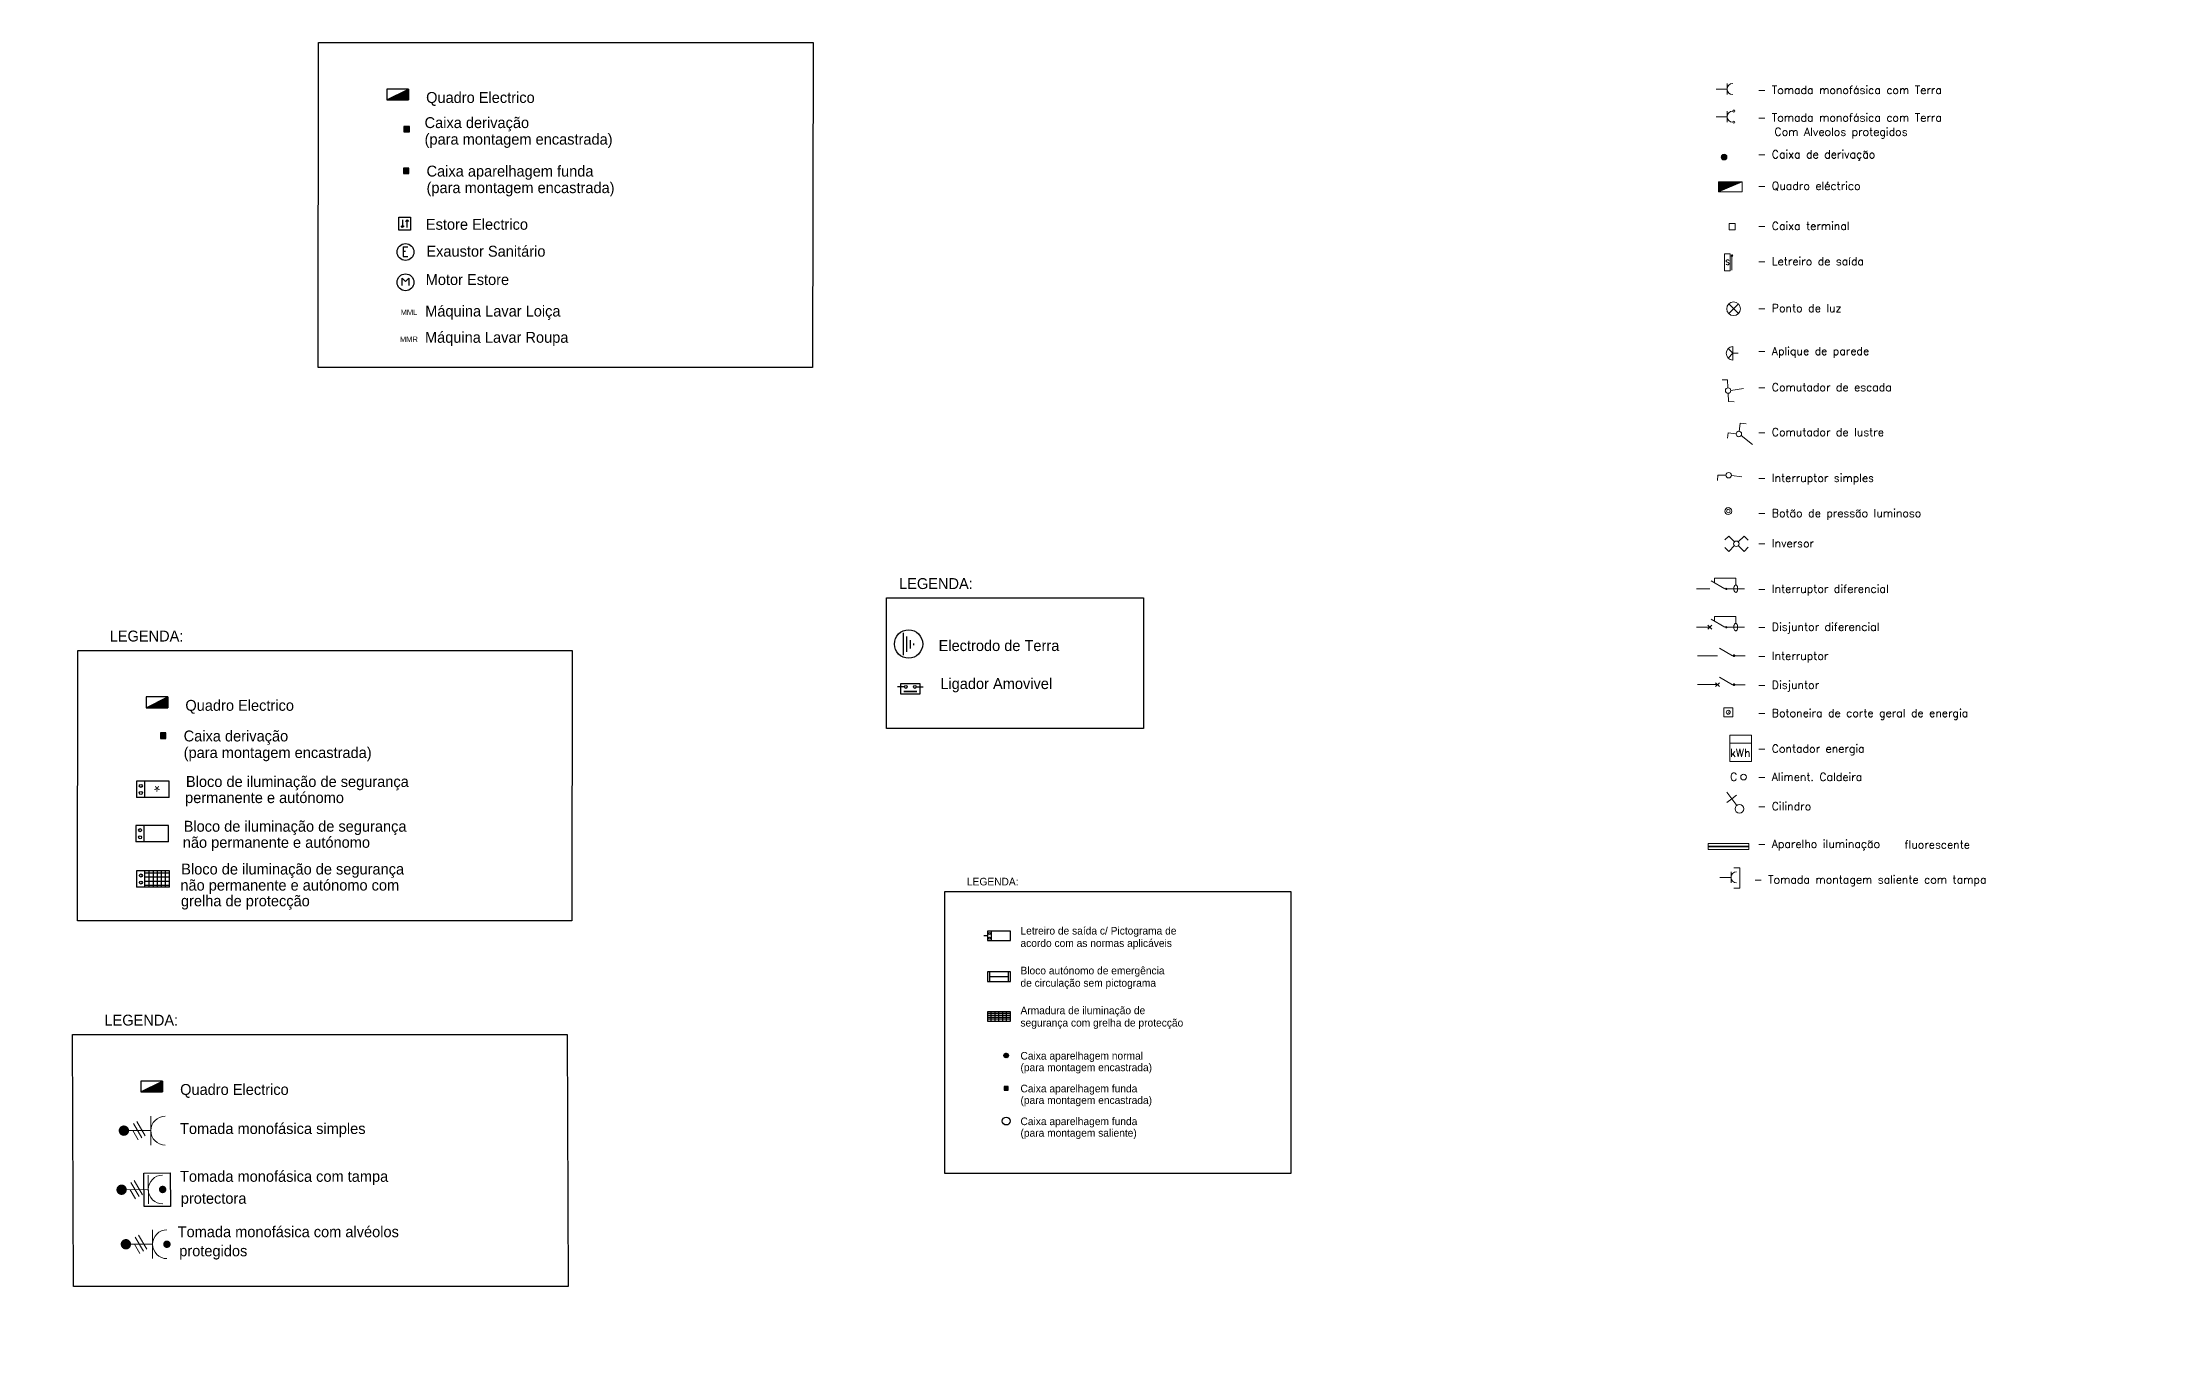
# Model space of a CAD drawing. Header units: millimetres. Extents: x 145 to 60311, y -8355 to 8851.
# Drawn here: x 359.1 to 437, y 404 to 451.8 of the extents above; entities that cross this region are included whole.
import ezdxf
from ezdxf.enums import TextEntityAlignment as Align

# ---------------------------------------------------------------- set-up
doc = ezdxf.new("R2010")
doc.units = ezdxf.units.MM
doc.linetypes.add('HIDDEN', pattern=[0.375, 0.25, -0.125])
for name, color, linetype in [('Alimentações gerais', 3, 'Continuous'), ('Iluminação normal', 3, 'Continuous'), ('Iluminação segurança', 3, 'Continuous'), ('Quadros eléctricos', 3, 'Continuous'), ('trama', 25, 'Continuous')]:
    doc.layers.add(name, color=color, linetype=linetype)
doc.layers.add('DE-BT-TOMADAS', color=7, linetype='Continuous', lineweight=20, true_color=0x06e0f9)
for name, color, linetype, lineweight in [('Elect_Simbologia', 4, 'Continuous', 15), ('Texto$0$5-200-Blocos', 3, 'Continuous', 30), ('Texto$0$5-200-Texto', 2, 'Continuous', 20)]:
    doc.layers.add(name, color=color, linetype=linetype, lineweight=lineweight)
doc.styles.add('ARIAL', font='arial.ttf')
doc.styles.add('ROMANS', font='romans', dxfattribs={"height": 1.2})
doc.styles.add('Texto$0$Standard', font='arial.ttf')

# ---------------------------------------------------------------- blocks, each defined once
blk = doc.blocks.new('QE Arrumo')
at = {"layer": 'Quadros eléctricos', "ltscale": 0.3}
h = blk.add_hatch(dxfattribs=at)
h.set_pattern_fill('ANSI31', color=256, scale=0.05, style=0)
h.set_pattern_definition([(45, (-418.419141, -77.15875), (-0.00441941738, 0.00441941738), [])])
h.paths.add_polyline_path([(0, 0.2), (0, -0.2), (0.2, -0.2)])
for p, q in [((0.2, 0.2), (0, 0.2)), ((0, 0.2), (0, -0.2)), ((0, 0.2), (0.2, -0.2)), ((0.2, -0.2), (0.2, 0.2)), ((0.2, -0.2), (0, -0.2))]:
    blk.add_line(p, q, dxfattribs=at)
blk = doc.blocks.new('Texto$0$Bloco Iluminacao Permanente')
at = {"layer": 'Texto$0$5-200-Blocos'}
for p, q in [((0.3, 0.3), (-0.3, 0.3)), ((-0.3, 0.3), (-0.3, 0)), ((0.3, 0), (-0.3, 0)), ((-0.15, 0), (-0.15, 0.3)), ((0.3, 0), (0.3, 0.3))]:
    blk.add_line(p, q, dxfattribs=at)
for centre in [(-0.222, 0.215), (-0.222, 0.085)]:
    blk.add_circle(centre, 0.0281, dxfattribs=at)
at = {"layer": 'Texto$0$5-200-Texto', "style": 'Texto$0$Standard'}
blk.add_text('*', height=0.2, rotation=180, dxfattribs=at).set_placement((0.075, 0.21), align=Align.MIDDLE_CENTER)
blk = doc.blocks.new('Texto$0$Bloco Iluminacao Nao Permanente')
at = {"layer": 'Texto$0$5-200-Blocos'}
for p, q in [((0.3, 0.3), (-0.3, 0.3)), ((-0.3, 0.3), (-0.3, 0)), ((0.3, 0), (-0.3, 0)), ((-0.15, 0), (-0.15, 0.3)), ((0.3, 0), (0.3, 0.3))]:
    blk.add_line(p, q, dxfattribs=at)
for centre in [(-0.222, 0.215), (-0.222, 0.085)]:
    blk.add_circle(centre, 0.0281, dxfattribs=at)
blk = doc.blocks.new('TOMADA COM PROTECCAO')
at = {"layer": 'DE-BT-TOMADAS'}
h = blk.add_hatch(color=256, dxfattribs=at)
edge = h.paths.add_edge_path()
edge.add_arc((0, 0.251), 0.023, 180, 540)
for p, q in [((-0.088, 0.163), (0.088, 0.163)), ((0, 0.163), (0, 0)), ((-0.056, 0.078), (0.031, 0.128)), ((-0.043, 0.057), (0.043, 0.107)), ((0, 0.053), (0.056, 0.085))]:
    blk.add_line(p, q, dxfattribs=at)
at = {"layer": 'DE-BT-TOMADAS', "const_width": 0.0314}
blk.add_lwpolyline([(0, -0.016, 1), (0, 0.016, 1)], format="xyb", close=True, dxfattribs=at)
at = {"layer": 'DE-BT-TOMADAS'}
blk.add_arc((0, 0.251), 0.088, 180, 0, dxfattribs=at)
blk = doc.blocks.new('TOMADA')
at = {"layer": 'DE-BT-TOMADAS'}
for p, q in [((-0.088, 0.165), (0.088, 0.165)), ((-0.056, 0.08), (0.031, 0.13)), ((0, 0.165), (0, 0.002)), ((-0.043, 0.059), (0.043, 0.109)), ((0, 0.055), (0.056, 0.087))]:
    blk.add_line(p, q, dxfattribs=at)
at = {"layer": 'DE-BT-TOMADAS', "const_width": 0.0314}
blk.add_lwpolyline([(0, -0.016, 1), (0, 0.016, 1)], format="xyb", close=True, dxfattribs=at)
at = {"layer": 'DE-BT-TOMADAS'}
blk.add_arc((0, 0.253), 0.088, 180, 0, dxfattribs=at)

msp = doc.modelspace()

# ---------------------------------------------------------------- hatches: boundary and pattern name
at = {"layer": 'Elect_Simbologia', "linetype": 'Continuous', "lineweight": 13}
for points in [[(420.933, 447.593, 1), (420.722, 447.593, 1)], [(421.494, 446.679), (420.62, 446.679), (420.62, 446.315)], [(421.151, 443.953), (421.117, 443.953), (421.083, 443.953), (421.117, 444.019)]]:
    msp.add_hatch(color=256, dxfattribs=at).paths.add_polyline_path(points)

# ---------------------------------------------------------------- linework, layer by layer
at = {"layer": 'Alimentações gerais', "color": 1}
for p, q in [((372.328, 445.294), (372.328, 445.005)), ((372.328, 445.287), (372.328, 445.287)), ((372.503, 445.294), (372.441, 445.231)), ((372.504, 445.005), (372.503, 445.294)), ((372.503, 445.294), (372.503, 445.294)), ((372.503, 445.294), (372.554, 445.232)), ((372.328, 445.005), (372.277, 445.067)), ((372.328, 445.005), (372.391, 445.068))]:
    msp.add_line(p, q, dxfattribs=at)
at = {"layer": 'Alimentações gerais', "color": 1, "lineweight": 30}
for p, q in [((372.359, 444.305), (372.359, 443.951)), ((372.359, 444.304), (372.524, 444.304)), ((372.359, 443.951), (372.524, 443.951)), ((372.36, 444.139), (372.443, 444.139))]:
    msp.add_line(p, q, dxfattribs=at)
at = {"layer": 'Alimentações gerais', "color": 1, "lineweight": -3}
for p, q in [((372.322, 442.876), (372.322, 443.147)), ((372.322, 443.147), (372.443, 443.027)), ((372.443, 443.027), (372.567, 443.15)), ((372.567, 443.15), (372.567, 443.15)), ((372.567, 443.15), (372.567, 442.876))]:
    msp.add_line(p, q, dxfattribs=at)
at = {"layer": 'Alimentações gerais', "color": 1}
msp.add_lwpolyline([(372.193, 445.39), (372.624, 445.39), (372.624, 444.915), (372.193, 444.915)], close=True, dxfattribs=at)
at = {"layer": 'Alimentações gerais', "color": 2}
for points in [[(362.875, 421.334), (363.775, 421.334)], [(362.875, 421.184), (363.775, 421.184)], [(363.025, 421.409), (363.025, 420.809)], [(363.175, 421.409), (363.175, 420.809)], [(363.325, 421.409), (363.325, 420.809)], [(363.475, 421.409), (363.475, 420.809)], [(363.625, 421.409), (363.625, 420.809)], [(362.875, 421.034), (363.775, 421.034)], [(362.875, 420.884), (363.775, 420.884)]]:
    msp.add_lwpolyline(points, dxfattribs=at)
at = {"layer": 'Alimentações gerais', "color": 4}
msp.add_lwpolyline([(362.843, 410.321), (363.809, 410.326), (363.816, 409.097), (362.85, 409.092)], close=True, dxfattribs=at)
at = {"layer": 'Alimentações gerais', "color": 1}
for centre in [(372.439, 444.111), (372.439, 442.999)]:
    msp.add_circle(centre, 0.309, dxfattribs=at)
at = {"layer": 'Elect_Simbologia', "linetype": 'Continuous', "lineweight": 13}
for p, q in [((420.941, 450.087), (420.536, 450.087)), ((420.941, 450.289), (420.941, 449.884)), ((420.941, 449.276), (420.941, 448.871)), ((420.941, 449.074), (420.536, 449.074)), ((420.62, 446.679), (421.494, 446.679)), ((421.494, 446.679), (420.62, 446.315)), ((420.62, 446.315), (420.62, 446.679)), ((420.62, 446.315), (421.494, 446.315)), ((421.494, 446.679), (421.494, 446.315)), ((421.011, 445.154), (421.236, 445.154)), ((421.011, 444.929), (421.011, 445.154)), ((421.236, 444.929), (421.011, 444.929)), ((421.236, 445.154), (421.236, 444.929)), ((420.843, 444.039), (421.05, 444.039)), ((420.843, 443.416), (420.843, 444.039)), ((421.05, 443.416), (421.05, 444.039)), ((421.117, 444.019), (421.083, 443.953)), ((421.083, 443.953), (421.117, 443.953)), ((421.117, 444.019), (421.151, 443.953)), ((421.117, 444.019), (421.117, 443.811)), ((421.151, 443.953), (421.117, 443.953)), ((421.117, 443.811), (421.117, 443.445)), ((420.843, 443.416), (421.05, 443.416)), ((421, 441.851), (421.353, 442.205)), ((421.353, 441.851), (421, 442.205)), ((421.153, 440.394), (420.976, 440.571)), ((421.153, 440.144), (421.153, 440.644)), ((420.976, 440.217), (421.153, 440.394)), ((421.339, 440.394), (421.153, 440.394)), ((420.958, 439.426), (420.759, 439.418)), ((420.971, 439.127), (420.958, 439.426)), ((421.072, 439.031), (421.534, 439.1)), ((420.979, 438.927), (420.992, 438.627)), ((421.192, 438.619), (420.992, 438.627)), ((420.972, 437.478), (420.95, 437.28)), ((421.27, 437.444), (420.972, 437.478)), ((421.381, 437.532), (421.416, 437.83)), ((421.416, 437.83), (421.634, 437.805)), ((421.456, 437.382), (421.865, 437.052)), ((420.594, 435.93), (420.591, 435.73)), ((420.894, 435.924), (420.594, 435.93)), ((421.094, 435.913), (421.478, 435.869)), ((420.996, 433.691), (420.855, 433.549)), ((421.208, 433.479), (420.996, 433.691)), ((421.35, 433.479), (421.561, 433.692)), ((421.561, 433.692), (421.717, 433.537)), ((420.996, 433.126), (420.855, 433.268)), ((421.208, 433.338), (420.996, 433.126)), ((421.35, 433.338), (421.561, 433.125)), ((421.561, 433.125), (421.717, 433.28)), ((420.857, 431.752), (420.357, 432.052)), ((421.255, 432.147), (420.479, 432.147)), ((420.479, 432.147), (420.479, 431.979)), ((421.255, 431.894), (421.255, 432.147)), ((419.818, 431.752), (420.307, 431.752)), ((420.943, 431.752), (421.576, 431.752)), ((420.857, 430.344), (420.357, 430.644)), ((421.255, 430.739), (420.479, 430.739)), ((420.479, 430.739), (420.479, 430.571)), ((421.255, 430.486), (421.255, 430.739)), ((419.818, 430.344), (420.307, 430.344)), ((420.235, 430.417), (420.381, 430.272)), ((420.235, 430.272), (420.381, 430.417)), ((420.943, 430.344), (421.576, 430.344)), ((419.854, 429.302), (420.587, 429.302)), ((421.136, 429.293), (420.661, 429.578)), ((421.183, 429.296), (421.596, 429.296)), ((419.854, 428.239), (420.587, 428.239)), ((420.514, 428.167), (420.659, 428.312)), ((420.514, 428.312), (420.659, 428.167)), ((421.136, 428.23), (420.661, 428.515)), ((421.183, 428.232), (421.596, 428.232)), ((421.042, 426.385), (421.839, 426.385)), ((421.042, 426.001), (421.042, 426.385)), ((421.839, 426.09), (421.042, 426.09)), ((421.042, 425.425), (421.042, 426.001)), ((421.839, 426.385), (421.839, 426.001)), ((421.839, 426.001), (421.839, 425.425)), ((421.839, 425.425), (421.042, 425.425)), ((420.239, 422.416), (420.239, 422.191)), ((420.239, 422.416), (421.739, 422.416)), ((420.239, 422.191), (421.739, 422.191)), ((421.739, 422.416), (421.739, 422.191)), ((421.082, 421.169), (420.677, 421.169)), ((421.082, 421.372), (421.082, 420.967)), ((421.405, 421.519), (421.188, 421.519)), ((421.405, 421.519), (421.405, 420.77)), ((421.405, 420.77), (421.188, 420.77))]:
    msp.add_line(p, q, dxfattribs=at)
at = {"layer": 'Elect_Simbologia', "linetype": 'Continuous', "lineweight": 13, "ltscale": 0.1}
for p, q in [((421.293, 423.81), (420.927, 424.298)), ((421.11, 424.054), (420.934, 423.922)), ((421.286, 424.186), (421.11, 424.054))]:
    msp.add_line(p, q, dxfattribs=at)
at = {"layer": 'Elect_Simbologia', "linetype": 'Continuous', "lineweight": 13, "const_width": 0.05}
for points in [[(421.19, 429.276, 1), (421.19, 429.326, 1)], [(421.19, 428.213, 1), (421.19, 428.263, 1)]]:
    msp.add_lwpolyline(points, format="xyb", close=True, dxfattribs=at)
at = {"layer": 'Elect_Simbologia'}
msp.add_lwpolyline([(420.814, 427.062), (421.146, 427.062), (421.146, 427.394), (420.814, 427.394)], close=True, dxfattribs=at)
at = {"layer": 'Elect_Simbologia', "linetype": 'Continuous', "lineweight": 13, "const_width": 0.06}
msp.add_lwpolyline([(421.739, 422.303), (420.239, 422.303)], dxfattribs=at)
at = {"layer": 'Elect_Simbologia'}
for centre, radius in [((421.183, 449.28), 0.0399), ((421.183, 448.875), 0.0399), ((420.98, 427.228), 0.0733)]:
    msp.add_circle(centre, radius, dxfattribs=at)
at = {"layer": 'Elect_Simbologia', "linetype": 'Continuous', "lineweight": 13}
for centre, radius in [((420.828, 447.593), 0.105), ((421.177, 442.028), 0.25), ((420.975, 439.027), 0.1), ((421.37, 437.433), 0.1), ((420.994, 435.923), 0.1), ((420.983, 434.606), 0.126), ((420.983, 434.606), 0.0672), ((421.279, 433.408), 0.1), ((421.543, 424.849), 0.105)]:
    msp.add_circle(centre, radius, dxfattribs=at)
at = {"layer": 'Elect_Simbologia', "linetype": 'Continuous', "lineweight": 13, "ltscale": 0.1}
msp.add_circle((421.388, 423.683), 0.159, dxfattribs=at)
at = {"layer": 'Elect_Simbologia', "linetype": 'Continuous', "lineweight": 13}
for centre, radius, start, end in [((421.143, 450.087), 0.203, 90, 270), ((421.143, 449.074), 0.203, 90, 270), ((421.153, 440.394), 0.25, 90, 270), ((420.907, 431.752), 0.025, 90, 270), ((420.907, 431.752), 0.025, 270, 90), ((421.437, 431.759), 0.254, 167.58529, 180), ((421.437, 431.759), 0.254, 180, 192.41471), ((421.347, 431.779), 0.162, 152.01162, 167.58529), ((421.347, 431.739), 0.162, 192.41471, 207.98838), ((421.29, 431.809), 0.0976, 127.93299, 152.01162), ((421.29, 431.709), 0.0976, 207.98838, 232.06701), ((421.255, 431.854), 0.0402, 90, 127.93299), ((421.255, 431.664), 0.0402, 232.06701, 270), ((421.255, 431.854), 0.0402, 52.06701, 90), ((421.255, 431.664), 0.0402, 270, 307.93299), ((421.219, 431.809), 0.0976, 27.98838, 52.06701), ((421.219, 431.709), 0.0976, 307.93299, 332.01162), ((421.163, 431.779), 0.162, 12.41471, 27.98838), ((421.163, 431.739), 0.162, 332.01162, 347.58529), ((421.073, 431.759), 0.254, 0, 12.41471), ((421.073, 431.759), 0.254, 347.58529, 0), ((421.347, 430.371), 0.162, 152.01162, 167.58529), ((421.347, 430.371), 0.162, 152.01162, 167.58529), ((421.29, 430.401), 0.0976, 127.93299, 152.01162), ((421.255, 430.446), 0.0402, 90, 127.93299), ((421.255, 430.446), 0.0402, 52.06701, 90), ((421.219, 430.401), 0.0976, 27.98838, 52.06701), ((421.163, 430.371), 0.162, 12.41471, 27.98838), ((421.163, 430.371), 0.162, 12.41471, 27.98838), ((420.907, 430.344), 0.025, 90, 270), ((420.907, 430.344), 0.025, 270, 90), ((421.437, 430.351), 0.254, 167.58529, 180), ((421.437, 430.351), 0.254, 167.58529, 180), ((421.437, 430.351), 0.254, 180, 192.41471), ((421.437, 430.351), 0.254, 180, 192.41471), ((421.347, 430.331), 0.162, 192.41471, 207.98838), ((421.347, 430.331), 0.162, 192.41471, 207.98838), ((421.29, 430.301), 0.0976, 207.98838, 232.06701), ((421.29, 430.301), 0.0976, 207.98838, 232.06701), ((421.255, 430.256), 0.0402, 232.06701, 270), ((421.255, 430.256), 0.0402, 232.06701, 270), ((421.255, 430.256), 0.0402, 270, 307.93299), ((421.255, 430.256), 0.0402, 270, 307.93299), ((421.219, 430.301), 0.0976, 307.93299, 332.01162), ((421.219, 430.301), 0.0976, 307.93299, 332.01162), ((421.163, 430.331), 0.162, 332.01162, 347.58529), ((421.163, 430.331), 0.162, 332.01162, 347.58529), ((421.073, 430.351), 0.254, 0, 12.41471), ((421.073, 430.351), 0.254, 0, 12.41471), ((421.073, 430.351), 0.254, 347.58529, 0), ((421.073, 430.351), 0.254, 347.58529, 0), ((421.284, 421.169), 0.203, 90, 270)]:
    msp.add_arc(centre, radius, start, end, dxfattribs=at)
at = {"layer": 'Iluminação normal', "ltscale": 0.3}
for p, q in [((369.238, 439.871), (369.252, 451.799)), ((369.252, 451.799), (387.395, 451.799)), ((387.395, 451.799), (387.381, 439.871)), ((387.381, 439.871), (369.238, 439.871)), ((360.401, 419.571), (360.418, 429.498)), ((360.418, 429.498), (378.561, 429.498)), ((378.561, 429.498), (378.545, 419.571)), ((363.451, 426.469), (363.451, 426.269)), ((363.651, 426.469), (363.451, 426.469)), ((363.451, 426.469), (363.451, 426.469)), ((363.451, 426.433), (363.486, 426.469)), ((363.451, 426.398), (363.522, 426.469)), ((363.451, 426.363), (363.557, 426.469)), ((363.451, 426.327), (363.592, 426.469)), ((363.451, 426.292), (363.628, 426.469)), ((363.451, 426.269), (363.651, 426.269)), ((363.463, 426.269), (363.651, 426.457)), ((363.498, 426.269), (363.651, 426.421)), ((363.534, 426.269), (363.651, 426.386)), ((363.569, 426.269), (363.651, 426.35)), ((363.604, 426.269), (363.651, 426.315)), ((363.64, 426.269), (363.651, 426.28)), ((363.651, 426.269), (363.651, 426.469)), ((378.545, 419.571), (360.401, 419.571)), ((360.224, 415.408), (378.368, 415.408)), ((360.261, 406.155), (360.224, 415.408)), ((378.368, 415.408), (378.405, 406.155)), ((378.405, 406.155), (360.261, 406.155))]:
    msp.add_line(p, q, dxfattribs=at)
at = {"layer": 'Iluminação normal', "color": 3, "ltscale": 0.3}
for p, q in [((372.382, 448.714), (372.382, 448.514)), ((372.582, 448.714), (372.382, 448.714)), ((372.382, 448.679), (372.418, 448.714)), ((372.382, 448.643), (372.453, 448.714)), ((372.382, 448.608), (372.489, 448.714)), ((372.382, 448.573), (372.524, 448.714)), ((372.382, 448.537), (372.559, 448.714)), ((372.382, 448.514), (372.582, 448.514)), ((372.395, 448.514), (372.582, 448.702)), ((372.43, 448.514), (372.582, 448.666)), ((372.465, 448.514), (372.582, 448.631)), ((372.501, 448.514), (372.582, 448.596)), ((372.536, 448.514), (372.582, 448.56)), ((372.571, 448.514), (372.582, 448.525)), ((372.582, 448.514), (372.582, 448.714))]:
    msp.add_line(p, q, dxfattribs=at)
at = {"layer": 'Iluminação normal', "color": 1, "ltscale": 0.3}
for p, q in [((372.364, 447.191), (372.364, 446.991)), ((372.564, 447.191), (372.364, 447.191)), ((372.364, 447.191), (372.364, 447.191)), ((372.364, 447.156), (372.399, 447.191)), ((372.364, 447.121), (372.434, 447.191)), ((372.364, 447.085), (372.47, 447.191)), ((372.364, 447.05), (372.505, 447.191)), ((372.364, 447.015), (372.541, 447.191)), ((372.364, 446.991), (372.564, 446.991)), ((372.376, 446.991), (372.564, 447.179)), ((372.411, 446.991), (372.564, 447.144)), ((372.447, 446.991), (372.564, 447.109)), ((372.482, 446.991), (372.564, 447.073)), ((372.517, 446.991), (372.564, 447.038)), ((372.553, 446.991), (372.564, 447.003)), ((372.564, 446.991), (372.564, 447.191))]:
    msp.add_line(p, q, dxfattribs=at)
at = {"layer": 'Iluminação segurança', "ltscale": 0.3}
for p, q in [((392.226, 420.647), (404.927, 420.647)), ((392.226, 410.308), (392.226, 420.647)), ((404.927, 420.647), (404.927, 410.308)), ((394.401, 414.645), (394.473, 414.717)), ((394.401, 414.621), (394.497, 414.717)), ((394.401, 414.645), (394.473, 414.717)), ((394.401, 414.621), (394.497, 414.717)), ((394.407, 414.601), (394.517, 414.711)), ((394.407, 414.601), (394.517, 414.711)), ((394.415, 414.585), (394.533, 414.702)), ((394.415, 414.585), (394.533, 414.702)), ((394.427, 414.572), (394.546, 414.691)), ((394.427, 414.572), (394.546, 414.691)), ((394.441, 414.562), (394.556, 414.677)), ((394.441, 414.562), (394.556, 414.677)), ((394.458, 414.554), (394.564, 414.66)), ((394.458, 414.554), (394.564, 414.66)), ((394.479, 414.55), (394.568, 414.639)), ((394.479, 414.55), (394.568, 414.639)), ((394.507, 414.553), (394.565, 414.611)), ((394.507, 414.553), (394.565, 414.611)), ((394.414, 413.502), (394.414, 413.362)), ((394.554, 413.502), (394.414, 413.502)), ((394.414, 413.502), (394.414, 413.502)), ((394.414, 413.477), (394.439, 413.502)), ((394.414, 413.452), (394.464, 413.502)), ((394.414, 413.428), (394.488, 413.502)), ((394.414, 413.403), (394.513, 413.502)), ((394.414, 413.378), (394.538, 413.502)), ((394.414, 413.362), (394.554, 413.362)), ((394.423, 413.362), (394.554, 413.493)), ((394.447, 413.362), (394.554, 413.469)), ((394.472, 413.362), (394.554, 413.444)), ((394.497, 413.362), (394.554, 413.419)), ((394.522, 413.362), (394.554, 413.394)), ((394.546, 413.362), (394.554, 413.37)), ((394.554, 413.362), (394.554, 413.502)), ((404.927, 410.308), (392.226, 410.308))]:
    msp.add_line(p, q, dxfattribs=at)
at = {"layer": 'Iluminação segurança', "color": 3, "ltscale": 0.3}
for p, q in [((393.798, 419.027), (393.658, 419.027)), ((394.638, 419.202), (393.798, 419.202)), ((393.798, 419.202), (393.798, 418.852)), ((393.798, 418.852), (394.638, 418.852)), ((393.938, 419.202), (393.938, 418.852)), ((394.638, 418.852), (394.638, 419.202)), ((393.798, 417.702), (393.798, 417.352)), ((394.638, 417.702), (393.798, 417.702)), ((393.798, 417.352), (394.638, 417.352)), ((393.868, 417.702), (393.868, 417.352)), ((394.568, 417.352), (394.568, 417.702)), ((394.638, 417.352), (394.638, 417.702)), ((393.798, 416.242), (393.798, 415.892)), ((394.638, 416.242), (393.798, 416.242)), ((394.638, 416.172), (393.798, 416.172)), ((394.638, 416.102), (393.798, 416.102)), ((394.638, 416.032), (393.798, 416.032)), ((394.638, 415.962), (393.798, 415.962)), ((393.798, 415.892), (394.638, 415.892)), ((393.938, 415.892), (393.938, 416.242)), ((394.078, 415.892), (394.078, 416.242)), ((394.218, 415.892), (394.218, 416.242)), ((394.358, 415.892), (394.358, 416.242)), ((394.498, 415.892), (394.498, 416.242)), ((394.638, 415.892), (394.638, 416.242))]:
    msp.add_line(p, q, dxfattribs=at)
at = {"layer": 'Iluminação segurança', "color": 3, "ltscale": 0.3, "const_width": 0.056}
msp.add_lwpolyline([(393.868, 417.527), (394.568, 417.527)], dxfattribs=at)
at = {"layer": 'Iluminação segurança', "color": 3, "ltscale": 0.3}
for centre in [(393.868, 419.114), (393.868, 418.939)]:
    msp.add_circle(centre, 0.0359, dxfattribs=at)
at = {"layer": 'Iluminação segurança', "ltscale": 0.3}
for centre, radius in [((394.484, 414.634), 0.084), ((394.484, 414.634), 0.084), ((394.484, 412.23), 0.144)]:
    msp.add_circle(centre, radius, dxfattribs=at)
at = {"layer": 'trama', "color": 3}
for p, q in [((390.711, 429.32), (390.711, 430.139)), ((390.839, 429.438), (390.839, 430.005)), ((390.976, 429.563), (390.976, 429.875)), ((391.091, 429.688), (391.091, 429.753))]:
    msp.add_line(p, q, dxfattribs=at)
at = {"layer": 'trama', "color": 3, "linetype": 'HIDDEN'}
for p, q in [((390.747, 428.155), (390.388, 428.155)), ((391.185, 428.155), (391.558, 428.155))]:
    msp.add_line(p, q, dxfattribs=at)
at = {"layer": 'trama', "color": 3, "ltscale": 0.3}
for p, q in [((390.617, 427.886), (390.617, 428.286)), ((390.617, 428.286), (391.317, 428.286)), ((391.317, 428.286), (391.317, 427.886)), ((391.317, 427.886), (390.617, 427.886))]:
    msp.add_line(p, q, dxfattribs=at)
at = {"layer": 'trama', "color": 3, "lineweight": -3}
msp.add_lwpolyline([(390.092, 431.426), (399.523, 431.426), (399.523, 426.632), (390.092, 426.632)], close=True, dxfattribs=at)
at = {"layer": 'trama', "color": 3, "ltscale": 0.3, "const_width": 0.07}
msp.add_lwpolyline([(390.721, 427.989), (391.213, 427.989)], dxfattribs=at)
at = {"layer": 'trama', "color": 3}
msp.add_circle((390.901, 429.73), 0.52, dxfattribs=at)
at = {"layer": 'trama', "color": 3, "ltscale": 0.3}
for centre in [(390.798, 428.155), (391.134, 428.155)]:
    msp.add_circle(centre, 0.0514, dxfattribs=at)

# ---------------------------------------------------------------- block references
at = {"layer": 'DE-BT-TOMADAS', "yscale": 6, "zscale": 6}
for name, p, xscale, rotation in [('TOMADA', (362.106, 411.878), 6, 270), ('TOMADA COM PROTECCAO', (362.023, 409.711), 6.000000000000002, 270.3334745403422), ('TOMADA COM PROTECCAO', (362.18, 407.711), 6, 269.9999999999999)]:
    msp.add_blockref(name, p, dxfattribs=dict(at, xscale=xscale, rotation=rotation))
at = {"layer": 'Quadros eléctricos', "ltscale": 0.3, "xscale": 2, "yscale": 2, "zscale": 2, "rotation": 90}
for p in [(372.154, 449.689), (363.32, 427.389), (363.127, 413.298)]:
    msp.add_blockref('QE Arrumo', p, dxfattribs=at)
at = {"layer": 'Texto$0$5-200-Blocos', "xscale": 2, "yscale": 2, "zscale": 2}
for name, p in [('Texto$0$Bloco Iluminacao Permanente', (363.171, 424.096)), ('Texto$0$Bloco Iluminacao Nao Permanente', (363.146, 422.471)), ('Texto$0$Bloco Iluminacao Nao Permanente', (363.175, 420.809))]:
    msp.add_blockref(name, p, dxfattribs=at)

# ---------------------------------------------------------------- texts
at = {"layer": 'Alimentações gerais', "color": 1, "char_height": 0.2, "attachment_point": 1}
for s, insert in [('MML', (372.26, 442.001)), ('MMR', (372.236, 441.011))]:
    msp.add_mtext_dynamic_manual_height_columns(s, width=1.327, gutter_width=7.5, heights=[0], dxfattribs=dict(at, insert=insert))
at = {"layer": 'Elect_Simbologia', "linetype": 'Continuous', "lineweight": 13, "style": 'ROMANS'}
for s, height, p in [('- Tomada monofásica com Terra', 0.29357, (422.05, 449.908)), ('- Tomada monofásica com Terra', 0.29357, (422.05, 448.895)), ('Com Alveolos protegidos', 0.29357, (422.677, 448.376)), ('- Caixa de derivação', 0.29357, (422.05, 447.547)), ('- Quadro eléctrico', 0.29357, (422.05, 446.391)), ('- Caixa terminal', 0.29357, (422.05, 444.919)), ('- Letreiro de saída', 0.29357, (422.05, 443.623)), ('- Ponto de luz', 0.29357, (422.05, 441.906)), ('- Aplique de parede', 0.29357, (422.05, 440.331)), ('- Comutador de escada', 0.29357, (422.05, 439.003)), ('- Comutador de lustre', 0.29357, (422.05, 437.357)), ('- Interruptor simples', 0.29357, (422.05, 435.675)), ('- Botão de pressão luminoso', 0.29357, (422.05, 434.387)), ('- Inversor', 0.2936, (422.05, 433.278)), ('- Interruptor diferencial', 0.29357, (422.05, 431.609)), ('- Disjuntor diferencial', 0.29357, (422.05, 430.215)), ('- Interruptor', 0.29357, (422.05, 429.147)), ('- Disjuntor', 0.29357, (422.05, 428.084)), ('- Botoneira de corte geral de energia', 0.29357, (422.05, 427.051)), ('kWh', 0.2936, (421.044, 425.586)), ('- Contador energia', 0.29357, (422.048, 425.745)), ('C', 0.294, (421.044, 424.71)), ('- Aliment. Caldeira', 0.29357, (422.048, 424.707)), ('- Cilindro', 0.2936, (422.048, 423.631)), ('- Aparelho iluminação', 0.29357, (422.048, 422.25)), ('fluorescente', 0.29357, (427.447, 422.225)), ('  - Tomada montagem saliente com tampa', 0.29357, (421.512, 420.942))]:
    msp.add_text(s, height=height, rotation=360, dxfattribs=at).set_placement(p)
at = {"layer": 'Elect_Simbologia', "style": 'ARIAL'}
msp.add_text('x', height=0.109, rotation=181.42337, dxfattribs=at).set_placement((421.023, 427.3), align=Align.BOTTOM_LEFT)
at = {"layer": 'Elect_Simbologia', "linetype": 'Continuous', "lineweight": 13, "insert": (420.878, 443.823), "char_height": 0.182, "width": 0.85597, "attachment_point": 1, "style": 'ROMANS'}
msp.add_mtext('S', dxfattribs=at)
at = {"layer": 'Iluminação normal', "ltscale": 0.3}
for s, p in [('Quadro Electrico', (373.197, 449.579)), ('Caixa derivação', (373.141, 448.657)), ('(para montagem encastrada)', (373.141, 448.049)), ('Caixa aparelhagem funda', (373.213, 446.879)), ('(para montagem encastrada)', (373.213, 446.271)), ('Estore Electrico', (373.189, 444.926)), ('Exaustor Sanitário', (373.206, 443.939)), ('Motor Estore', (373.182, 442.899)), ('Máquina Lavar Loiça', (373.163, 441.744)), ('Máquina Lavar Roupa', (373.155, 440.781)), ('LEGENDA:', (361.585, 429.822)), ('Quadro Electrico', (364.363, 427.279)), ('Caixa derivação', (364.3, 426.156)), ('(para montagem encastrada)', (364.3, 425.549)), ('permanente e autónomo ', (364.352, 423.895)), ('Bloco de iluminação de segurança ', (364.384, 424.485)), ('não permanente e autónomo ', (364.268, 422.254)), ('Bloco de iluminação de segurança ', (364.3, 422.844)), ('não permanente e autónomo com ', (364.179, 420.685)), ('Bloco de iluminação de segurança ', (364.211, 421.275)), ('grelha de protecção', (364.2, 420.109)), ('LEGENDA:', (361.392, 415.732)), ('Quadro Electrico', (364.17, 413.189)), ('Tomada monofásica simples', (364.166, 411.755)), ('Tomada monofásica com tampa', (364.166, 410.001)), ('protectora', (364.195, 409.196)), ('Tomada monofásica com alvéolos', (364.08, 407.969)), ('protegidos', (364.137, 407.269))]:
    msp.add_text(s, height=0.4, dxfattribs=at).set_placement(p)
at = {"layer": 'Iluminação segurança', "ltscale": 0.3}
for s, p in [('LEGENDA:', (393.043, 420.874)), ('Caixa aparelhagem normal', (395.008, 414.485)), ('(para montagem encastrada)', (395.008, 414.06)), ('Caixa aparelhagem funda', (395.008, 413.283)), ('(para montagem encastrada)', (395.008, 412.858)), ('Caixa aparelhagem funda', (395.008, 412.081)), ('(para montagem saliente)', (395.008, 411.656))]:
    msp.add_text(s, height=0.28, dxfattribs=at).set_placement(p)
at = {"layer": 'Iluminação segurança', "color": 3, "ltscale": 0.3}
for s, p in [('acordo com as normas aplicáveis', (395.008, 418.618)), ('Letreiro de saída c/ Pictograma de', (395.008, 419.072)), ('de circulação sem pictograma', (395.008, 417.158)), ('Bloco autónomo de emergência', (395.008, 417.611)), ('Armadura de iluminação de', (395.008, 416.15)), ('segurança com grelha de protecção', (395.008, 415.697))]:
    msp.add_text(s, height=0.28, dxfattribs=at).set_placement(p)
at = {"layer": 'trama', "color": 3, "ltscale": 0.3}
for s, p in [('LEGENDA:', (390.554, 431.747)), ('Electrodo de Terra', (392.004, 429.472)), ('Ligador Amovivel', (392.067, 428.078))]:
    msp.add_text(s, height=0.4, dxfattribs=at).set_placement(p)

doc.saveas('drawing.dxf')
